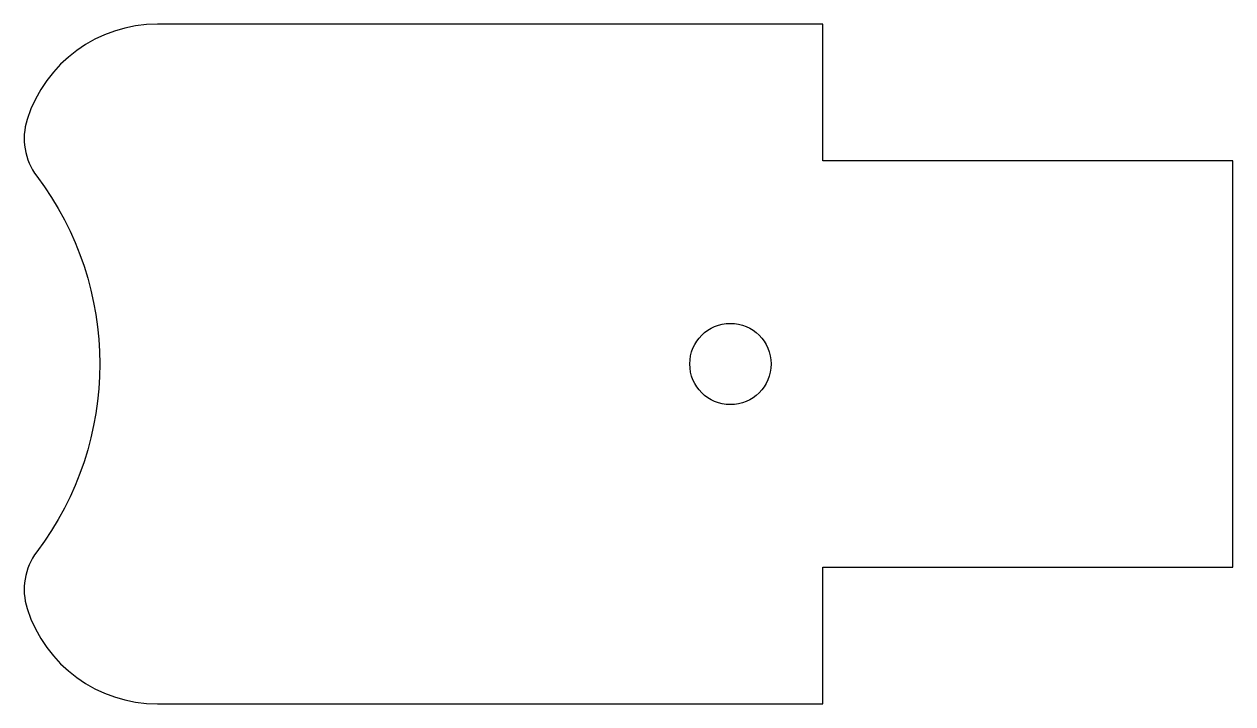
# Model space of a CAD drawing. Header units: millimetres. Extents: x -31.6 to 1.1, y -24.2 to -5.8.
import ezdxf

# ---------------------------------------------------------------- set-up
doc = ezdxf.new("R2010")
doc.units = ezdxf.units.MM
doc.layers.get('0').update_dxf_attribs({"linetype": 'CONTINUOUS'})

msp = doc.modelspace()

# ---------------------------------------------------------------- linework, layer by layer
msp.add_lwpolyline([(-10, -20.5), (1.089, -20.5), (1.089, -9.5), (-10, -9.5), (-10, -5.8), (-28, -5.8, 0.326573), (-31.526, -8.378, 0.243265), (-31.263, -9.917, -0.334911), (-31.263, -20.083, 0.243265), (-31.526, -21.622, 0.326573), (-28, -24.2), (-10, -24.2)], format="xyb", close=True)
msp.add_circle((-12.5, -15), 1.1)

doc.saveas('drawing.dxf')
